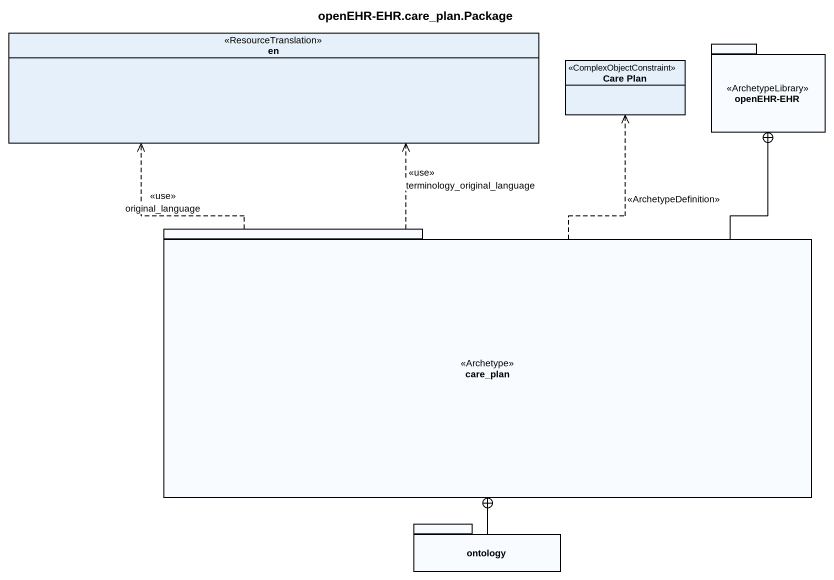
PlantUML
@startuml
title openEHR-EHR.care_plan.Package
hide circle
hide empty members
enum en <<ResourceTranslation>>
class "Care Plan" as Care_Plan <<ComplexObjectConstraint>>
package "openEHR-EHR" as openEHR_EHR <<ArchetypeLibrary>> {
}
package care_plan <<Archetype>> {
}
package ontology {
}
care_plan .up.> en : <<use>>\noriginal_language
care_plan .up.> en : <<use>>\nterminology_original_language
care_plan .up.> Care_Plan : <<ArchetypeDefinition>>
care_plan -up-+ openEHR_EHR
ontology -up-+ care_plan
@enduml
